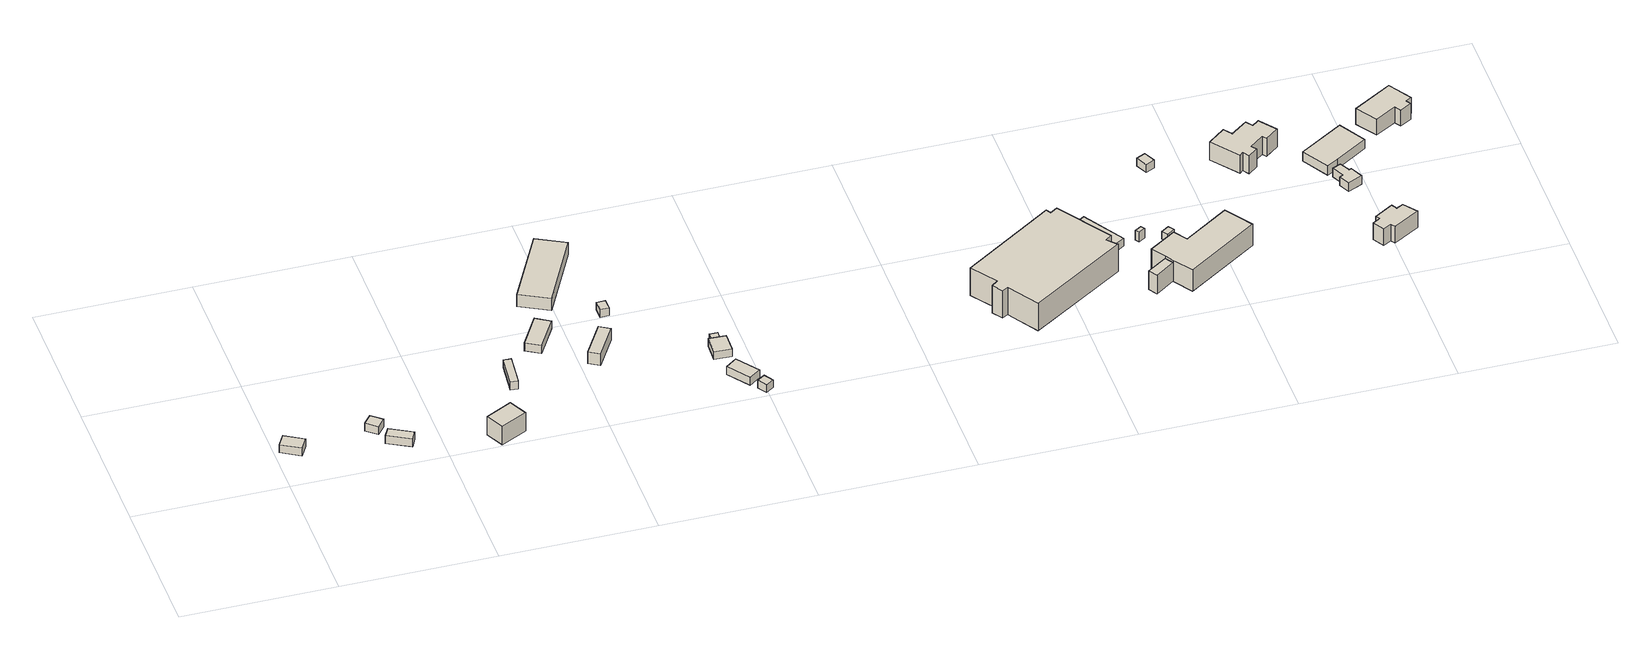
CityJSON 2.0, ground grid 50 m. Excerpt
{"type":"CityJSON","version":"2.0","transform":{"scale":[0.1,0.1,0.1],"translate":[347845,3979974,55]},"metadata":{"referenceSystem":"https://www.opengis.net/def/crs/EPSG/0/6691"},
"CityObjects":{
"building1":{"type":"Building","attributes":{"measuredHeight":3},"geometry":[{"type":"Solid","lod":"1","boundaries":[[[[0,1,2,3]],[[2,4,5,3]],[[1,6,4,2]],[[0,7,6,1]],[[3,5,7,0]],[[4,6,7,5]]]]}]},
"building2":{"type":"Building","attributes":{"measuredHeight":3},"geometry":[{"type":"Solid","lod":"1","boundaries":[[[[8,9,10,11]],[[10,12,13,11]],[[9,14,12,10]],[[8,15,14,9]],[[11,13,15,8]],[[12,14,15,13]]]]}]},
"building3":{"type":"Building","attributes":{"measuredHeight":3},"geometry":[{"type":"Solid","lod":"1","boundaries":[[[[16,17,18,19]],[[18,20,21,19]],[[17,22,20,18]],[[16,23,22,17]],[[19,21,23,16]],[[20,22,23,21]]]]}]},
"building4":{"type":"Building","attributes":{"measuredHeight":6.9},"geometry":[{"type":"Solid","lod":"1","boundaries":[[[[24,25,26,27]],[[26,28,29,27]],[[25,30,28,26]],[[24,31,30,25]],[[27,29,31,24]],[[28,30,31,29]]]]}]},
"building5":{"type":"Building","attributes":{"measuredHeight":3},"geometry":[{"type":"Solid","lod":"1","boundaries":[[[[32,33,34,35]],[[34,36,37,35]],[[33,38,36,34]],[[32,39,38,33]],[[35,37,39,32]],[[36,38,39,37]]]]}]},
"building6":{"type":"Building","attributes":{"measuredHeight":3},"geometry":[{"type":"Solid","lod":"1","boundaries":[[[[40,41,42,43]],[[42,44,45,43]],[[41,46,44,42]],[[40,47,46,41]],[[43,45,47,40]],[[44,46,47,45]]]]}]},
"building7":{"type":"Building","attributes":{"measuredHeight":4.8},"geometry":[{"type":"Solid","lod":"1","boundaries":[[[[48,49,50,51]],[[50,52,53,51]],[[49,54,52,50]],[[48,55,54,49]],[[51,53,55,48]],[[52,54,55,53]]]]}]},
"building8":{"type":"Building","attributes":{"measuredHeight":5.7},"geometry":[{"type":"Solid","lod":"1","boundaries":[[[[56,57,58,59]],[[58,60,61,59]],[[57,62,60,58]],[[56,63,62,57]],[[59,61,63,56]],[[60,62,63,61]]]]}]},
"building9":{"type":"Building","attributes":{"measuredHeight":3},"geometry":[{"type":"Solid","lod":"1","boundaries":[[[[64,65,66,67]],[[66,68,69,67]],[[65,70,68,66]],[[64,71,70,65]],[[67,69,71,64]],[[68,70,71,69]]]]}]},
"building10":{"type":"Building","attributes":{"measuredHeight":2.9},"geometry":[{"type":"Solid","lod":"1","boundaries":[[[[72,73,74,75]],[[74,76,77,75]],[[73,78,76,74]],[[72,79,78,73]],[[75,77,79,72]],[[76,78,79,77]]]]}]},
"building11":{"type":"Building","attributes":{"measuredHeight":2.8},"geometry":[{"type":"Solid","lod":"1","boundaries":[[[[80,81,82,83,84,85]],[[84,86,87,85]],[[83,88,86,84]],[[82,89,88,83]],[[81,90,89,82]],[[80,91,90,81]],[[85,87,91,80]],[[86,88,89,90,91,87]]]]}]},
"building12":{"type":"Building","attributes":{"measuredHeight":3},"geometry":[{"type":"Solid","lod":"1","boundaries":[[[[92,80,85,93]],[[85,94,95,93]],[[80,96,94,85]],[[92,97,96,80]],[[93,95,97,92]],[[94,96,97,95]]]]}]},
"building13":{"type":"Building","attributes":{"measuredHeight":3},"geometry":[{"type":"Solid","lod":"1","boundaries":[[[[98,99,100,101]],[[100,102,103,101]],[[99,104,102,100]],[[98,105,104,99]],[[101,103,105,98]],[[102,104,105,103]]]]}]},
"building14":{"type":"Building","attributes":{"measuredHeight":12.6},"geometry":[{"type":"Solid","lod":"1","boundaries":[[[[106,107,108,109,110,111,112,113,114,115,116,117]],[[116,118,119,117]],[[115,120,118,116]],[[114,121,120,115]],[[113,122,121,114]],[[112,123,122,113]],[[111,124,123,112]],[[110,125,124,111]],[[109,126,125,110]],[[108,127,126,109]],[[107,128,127,108]],[[106,129,128,107]],[[117,119,129,106]],[[118,120,121,122,123,124,125,126,127,128,129,119]]]]}]},
"building15":{"type":"Building","attributes":{"measuredHeight":3},"geometry":[{"type":"Solid","lod":"1","boundaries":[[[[130,131,132,133]],[[132,134,135,133]],[[131,136,134,132]],[[130,137,136,131]],[[133,135,137,130]],[[134,136,137,135]]]]}]},
"building16":{"type":"Building","attributes":{"measuredHeight":7.1},"geometry":[{"type":"Solid","lod":"1","boundaries":[[[[138,139,140,141]],[[140,142,143,141]],[[139,144,142,140]],[[138,145,144,139]],[[141,143,145,138]],[[142,144,145,143]]]]}]},
"building17":{"type":"Building","attributes":{"measuredHeight":3.7},"geometry":[{"type":"Solid","lod":"1","boundaries":[[[[146,147,148,149]],[[148,150,151,149]],[[147,152,150,148]],[[146,153,152,147]],[[149,151,153,146]],[[150,152,153,151]]]]}]},
"building18":{"type":"Building","attributes":{"measuredHeight":2.8},"geometry":[{"type":"Solid","lod":"1","boundaries":[[[[154,155,156,157]],[[156,158,159,157]],[[155,160,158,156]],[[154,161,160,155]],[[157,159,161,154]],[[158,160,161,159]]]]}]},
"building19":{"type":"Building","attributes":{"measuredHeight":9.4},"geometry":[{"type":"Solid","lod":"1","boundaries":[[[[162,163,164,165,166,167,168,169]],[[168,170,171,169]],[[167,172,170,168]],[[166,173,172,167]],[[165,174,173,166]],[[164,175,174,165]],[[163,176,175,164]],[[162,177,176,163]],[[169,171,177,162]],[[170,172,173,174,175,176,177,171]]]]}]},
"building20":{"type":"Building","attributes":{"measuredHeight":3},"geometry":[{"type":"Solid","lod":"1","boundaries":[[[[178,179,180,181]],[[180,182,183,181]],[[179,184,182,180]],[[178,185,184,179]],[[181,183,185,178]],[[182,184,185,183]]]]}]},
"building21":{"type":"Building","attributes":{"measuredHeight":9},"geometry":[{"type":"Solid","lod":"1","boundaries":[[[[186,187,188,189,190,191,192,193,194,195,196,197,198,199]],[[198,200,201,199]],[[197,202,200,198]],[[196,203,202,197]],[[195,204,203,196]],[[194,205,204,195]],[[193,206,205,194]],[[192,207,206,193]],[[191,208,207,192]],[[190,209,208,191]],[[189,210,209,190]],[[188,211,210,189]],[[187,212,211,188]],[[186,213,212,187]],[[199,201,213,186]],[[200,202,203,204,205,206,207,208,209,210,211,212,213,201]]]]}]},
"building22":{"type":"Building","attributes":{"measuredHeight":7.5},"geometry":[{"type":"Solid","lod":"1","boundaries":[[[[214,215,216,217,218,219,220,221,222,223]],[[222,224,225,223]],[[221,226,224,222]],[[220,227,226,221]],[[219,228,227,220]],[[218,229,228,219]],[[217,230,229,218]],[[216,231,230,217]],[[215,232,231,216]],[[214,233,232,215]],[[223,225,233,214]],[[224,226,227,228,229,230,231,232,233,225]]]]}]},
"building23":{"type":"Building","attributes":{"measuredHeight":3.2},"geometry":[{"type":"Solid","lod":"1","boundaries":[[[[234,235,236,237,238,239,240,241]],[[240,242,243,241]],[[239,244,242,240]],[[238,245,244,239]],[[237,246,245,238]],[[236,247,246,237]],[[235,248,247,236]],[[234,249,248,235]],[[241,243,249,234]],[[242,244,245,246,247,248,249,243]]]]}]},
"building24":{"type":"Building","attributes":{"measuredHeight":4.4},"geometry":[{"type":"Solid","lod":"1","boundaries":[[[[250,251,252,253,254]],[[253,255,256,254]],[[252,257,255,253]],[[251,258,257,252]],[[250,259,258,251]],[[254,256,259,250]],[[255,257,258,259,256]]]]}]},
"building25":{"type":"Building","attributes":{"measuredHeight":8.3},"geometry":[{"type":"Solid","lod":"1","boundaries":[[[[260,261,262,263,264,265,266,267]],[[266,268,269,267]],[[265,270,268,266]],[[264,271,270,265]],[[263,272,271,264]],[[262,273,272,263]],[[261,274,273,262]],[[260,275,274,261]],[[267,269,275,260]],[[268,270,271,272,273,274,275,269]]]]}]}
},
"vertices":[
[95,148,20],[72,108,20],[10,144,20],[33,184,20],[10,144,50],[33,184,50],[72,108,50],[95,148,50],
[350,186,7],[325,155,7],[290,184,7],[315,215,7],[290,184,37],[315,215,37],[325,155,37],[350,186,37],
[420,96,11],[404,65,11],[330,104,11],[347,135,11],[330,104,41],[347,135,41],[404,65,41],[420,96,41],
[721,106,5],[751,46,5],[665,3,5],[635,62,5],[665,3,75],[635,62,75],[751,46,75],[721,106,75],
[800,355,4],[789,246,4],[765,249,4],[776,357,4],[765,249,34],[776,357,34],[789,246,34],[800,355,34],
[968,494,3],[906,389,3],[860,417,3],[922,522,3],[860,417,33],[922,522,33],[906,389,33],[968,494,33],
[1023,303,4],[1089,411,4],[1123,390,4],[1057,282,4],[1123,390,48],[1057,282,48],[1089,411,48],[1023,303,48],
[1120,821,2],[994,579,2],[900,627,2],[1026,869,2],[900,627,48],[1026,869,48],[994,579,48],[1120,821,48],
[1150,540,4],[1151,503,4],[1123,502,4],[1122,539,4],[1123,502,34],[1122,539,34],[1151,503,34],[1150,540,34],
[1438,147,14],[1491,76,14],[1454,49,14],[1401,119,14],[1454,49,44],[1401,119,44],[1491,76,44],[1438,147,44],
[1423,265,13],[1444,264,13],[1442,197,13],[1386,200,13],[1388,267,13],[1398,266,13],[1388,267,42],[1398,266,42],[1386,200,42],[1442,197,42],[1444,264,42],[1423,265,42],
[1424,285,13],[1398,285,13],[1398,266,43],[1398,285,43],[1423,265,43],[1424,285,43],
[1496,46,15],[1515,17,15],[1490,0,15],[1471,29,15],[1490,0,45],[1471,29,45],[1515,17,45],[1496,46,45],
[2502,455,25],[2512,439,25],[2535,455,25],[2653,281,25],[2633,266,25],[2660,236,25],[2349,35,25],[2284,135,25],[2266,123,25],[2243,157,25],[2263,172,25],[2204,256,25],[2263,172,130],[2204,256,130],[2243,157,130],[2266,123,130],[2284,135,130],[2349,35,130],[2660,236,130],[2633,266,130],[2653,281,130],[2535,455,130],[2512,439,130],[2502,455,130],
[2627,478,28],[2711,344,28],[2680,325,28],[2596,458,28],[2680,325,58],[2596,458,58],[2711,344,58],[2627,478,58],
[2785,164,31],[2803,137,31],[2738,92,31],[2721,121,31],[2738,92,102],[2721,121,102],[2803,137,102],[2785,164,102],
[2773,372,31],[2781,360,31],[2760,347,31],[2752,359,31],[2760,347,68],[2752,359,68],[2781,360,68],[2773,372,68],
[2854,357,31],[2867,339,31],[2841,321,31],[2828,340,31],[2841,321,60],[2828,340,60],[2867,339,60],[2854,357,60],
[3020,322,30],[3080,233,30],[2844,75,30],[2803,137,30],[2785,164,30],[2756,208,30],[2843,266,30],[2872,223,30],[2843,266,111],[2872,223,111],[2756,208,111],[2785,164,111],[2803,137,111],[2844,75,111],[3080,233,111],[3020,322,111],
[2893,725,19],[2911,686,19],[2881,672,19],[2863,711,19],[2881,672,49],[2863,711,49],[2911,686,49],[2893,725,49],
[3137,721,18],[3157,694,18],[3211,736,18],[3227,714,18],[3249,731,18],[3291,676,18],[3248,643,18],[3239,655,18],[3193,619,18],[3206,603,18],[3175,578,18],[3160,598,18],[3149,588,18],[3080,676,18],[3149,588,87],[3080,676,87],[3160,598,87],[3175,578,87],[3206,603,87],[3193,619,87],[3239,655,87],[3248,643,87],[3291,676,87],[3249,731,87],[3227,714,87],[3211,736,87],[3157,694,87],[3137,721,87],
[3578,176,26],[3492,124,26],[3483,138,26],[3456,123,26],[3434,160,26],[3459,175,26],[3451,188,26],[3512,226,26],[3523,207,26],[3545,220,26],[3523,207,89],[3545,220,89],[3512,226,89],[3451,188,89],[3459,175,89],[3434,160,89],[3456,123,89],[3483,138,89],[3492,124,89],[3578,176,89],
[3434,495,26],[3451,461,26],[3459,465,26],[3478,423,26],[3431,400,26],[3414,436,26],[3425,442,26],[3406,482,26],[3425,442,59],[3406,482,59],[3414,436,59],[3431,400,59],[3478,423,59],[3459,465,59],[3451,461,59],[3434,495,59],
[3537,583,26],[3430,515,26],[3394,493,26],[3342,581,26],[3485,671,26],[3342,581,61],[3485,671,61],[3394,493,61],[3430,515,61],[3537,583,61],
[3673,783,24],[3720,707,24],[3701,696,24],[3710,680,24],[3672,658,24],[3659,678,24],[3591,637,24],[3546,705,24],[3591,637,84],[3546,705,84],[3659,678,84],[3672,658,84],[3710,680,84],[3701,696,84],[3720,707,84],[3673,783,84]
]}
